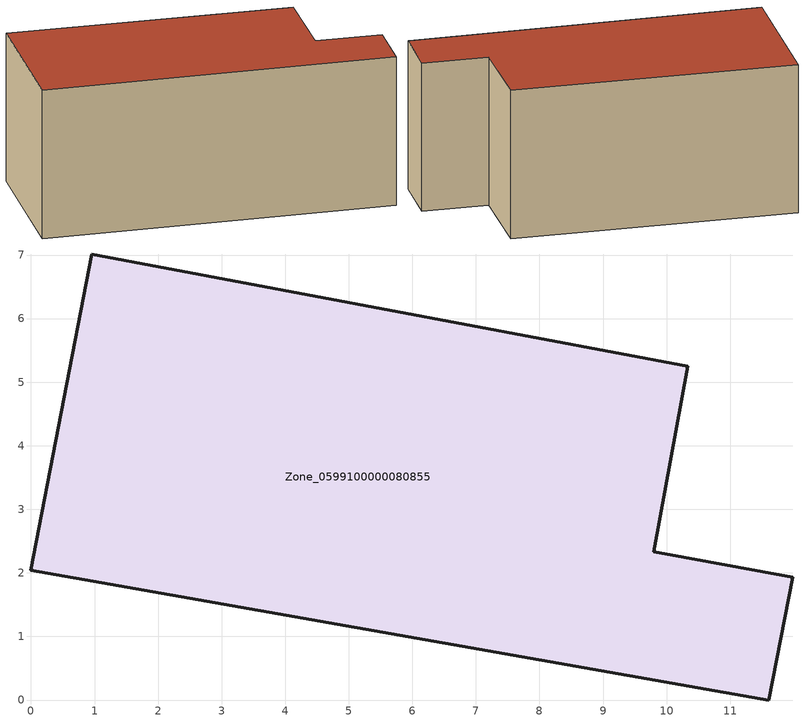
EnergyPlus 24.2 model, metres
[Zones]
Zone_0599100000080855
 floor ground (C_G): 0,2.04 0.95,7.02 10.33,5.25 9.79,2.33 11.98,1.93 11.61,0 z0
 wall outside (C_F): 11.61,0 11.98,1.93 9.79,2.33 10.33,5.25 0.95,7.02 0,2.04 11.61,0 z0:5.16
 roof outside (C_R): 0.95,7.02 0,2.04 11.61,0 11.98,1.93 9.79,2.33 10.33,5.25 z5.16
[BUILDING]
Pand.0599100000080855: North Axis=0; Terrain=City; Loads Convergence Tolerance Value=0.04; Temperature Convergence Tolerance Value=0.4; Solar Distribution=FullExterior; Maximum Number of Warmup Days=25; Minimum Number of Warmup Days=1
[Site:Location]
Rotterdam.The.Hague.AP_ZH_NLD Design_Conditions: Latitude=51.96; Longitude=4.45; Time Zone=1; Elevation=-4.5
[SITE:GROUNDTEMPERATURE:BUILDINGSURFACE]
18, 18, 18, 18, 18, 18, 18, 18, 18, 18, 18, 18
[MATERIAL] Thermal Absorptance=0.9; Solar Absorptance=0.7; Visible Absorptance=0.7
Name | Roughness | Thickness | Conductivity | Density | Specific Heat
G.TI.1946 | MediumSmooth | 0.15 | 1 | 540 | 1210
F.TI.1946 | Rough | 0.3 | 0.857143 | 1920 | 840
R.TI.1946 | MediumRough | 0.2 | 0.1 | 1500 | 1000
[CONSTRUCTION]
C_G: G.TI.1946
C_F: F.TI.1946
C_R: R.TI.1946
[ZONE]
Zone_0599100000080855: Type=1; Multiplier=1; Ceiling Height=Autocalculate; Volume=Autocalculate; Floor Area=autocalculate; Part of Total Floor Area=Yes
[ZONEINFILTRATION:DESIGNFLOWRATE]
Infil_Zone_0599100000080855: Zone or ZoneList or Space or SpaceList=Zone_0599100000080855; Schedule=AlwaysOn; Design Flow Rate Calculation Method=Flow/Area; Flow Rate per Floor Area=0.003; Constant Term Coefficient=1; Temperature Term Coefficient=0; Velocity Term Coefficient=0; Velocity Squared Term Coefficient=0
[HVACTEMPLATE:ZONE:IDEALLOADSAIRSYSTEM]
Zone_0599100000080855: Maximum Heating Supply Air Temperature=50; Minimum Cooling Supply Air Temperature=13; Maximum Heating Supply Air Humidity Ratio=0.0156; Minimum Cooling Supply Air Humidity Ratio=0.0077; Heating Limit=NoLimit; Cooling Limit=NoLimit; Dehumidification Control Type=ConstantSensibleHeatRatio; Cooling Sensible Heat Ratio=0.7; Dehumidification Setpoint=60; Humidification Control Type=None; Humidification Setpoint=30; Outdoor Air Method=None; Outdoor Air Flow Rate per Person=0.00944; Outdoor Air Flow Rate per Zone Floor Area=0; Outdoor Air Flow Rate per Zone=0; Demand Controlled Ventilation Type=None; Outdoor Air Economizer Type=NoEconomizer; Heat Recovery Type=None; Sensible Heat Recovery Effectiveness=0.7; Latent Heat Recovery Effectiveness=0.65
[ZONECONTROL:THERMOSTAT]
ThermostatControl_Zone_0599100000080855: Zone or ZoneList=Zone_0599100000080855; Control Type Schedule=DualSetpointControlType; Control 1=Thermostat_Zone_0599100000080855; Temperature Difference Between Cutout And Setpoint=0
[THERMOSTATSETPOINT:DUALSETPOINT]
Thermostat_Zone_0599100000080855: Heating Setpoint Temperature Schedule=HeatingSetpoint_Zone_0599100000080855; Cooling Setpoint Temperature Schedule=CoolingSetpoint_Zone_0599100000080855
[SCHEDULE:COMPACT]
HeatingSetpoint_Zone_0599100000080855: Through: 12/31, For: AllDays, Until: 24:00, 21
CoolingSetpoint_Zone_0599100000080855: Through: 12/31, For: AllDays, Until: 24:00, 24
DualSetpointControlType: Through: 12/31, For: AllDays, Until: 24:00, 4
AlwaysOn: Through: 12/31, For: AllDays, Until: 24:00, 1
